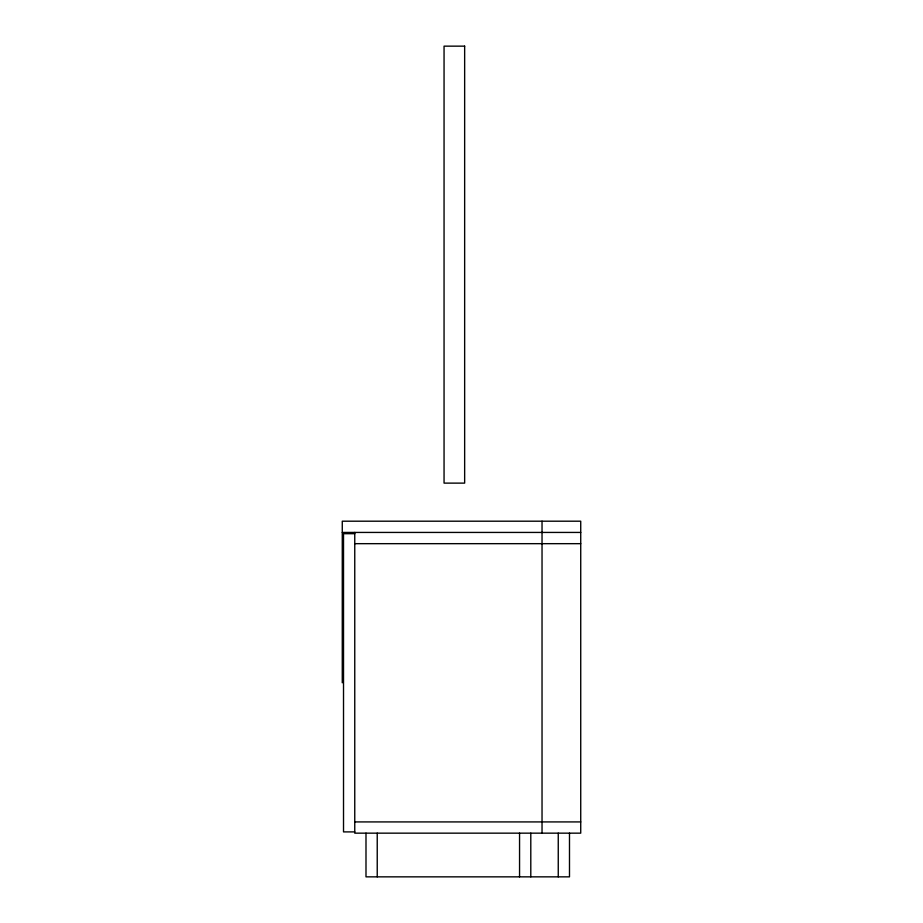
<?xml version="1.0" encoding="UTF-8"?>
<svg xmlns="http://www.w3.org/2000/svg" width="923" height="923" viewBox="0 0 923 923"><rect width="100%" height="100%" fill="white"/><g stroke="black" fill="none" stroke-linecap="round" stroke-linejoin="round"><path stroke-width="1.38" d="M342.271 532.433L580.729 532.433M354.755 533.69L343.518 533.69L343.518 831.9L354.755 831.9M354.755 543.67L580.729 543.67M354.755 821.92L580.729 821.92M569.491 833.157L569.491 876.85L365.993 876.85L365.993 833.157M558.253 833.157L558.253 876.85M542.032 521.195L542.032 833.157M530.794 833.157L530.794 876.85M519.557 833.157L519.557 876.85M377.23 833.157L377.23 876.85M354.755 532.433L354.755 833.157L580.729 833.157L580.729 521.195L342.271 521.195L342.271 682.789M464.65 46.15L444.055 46.15L444.055 483.121L464.65 483.121L464.65 46.15"/></g></svg>
